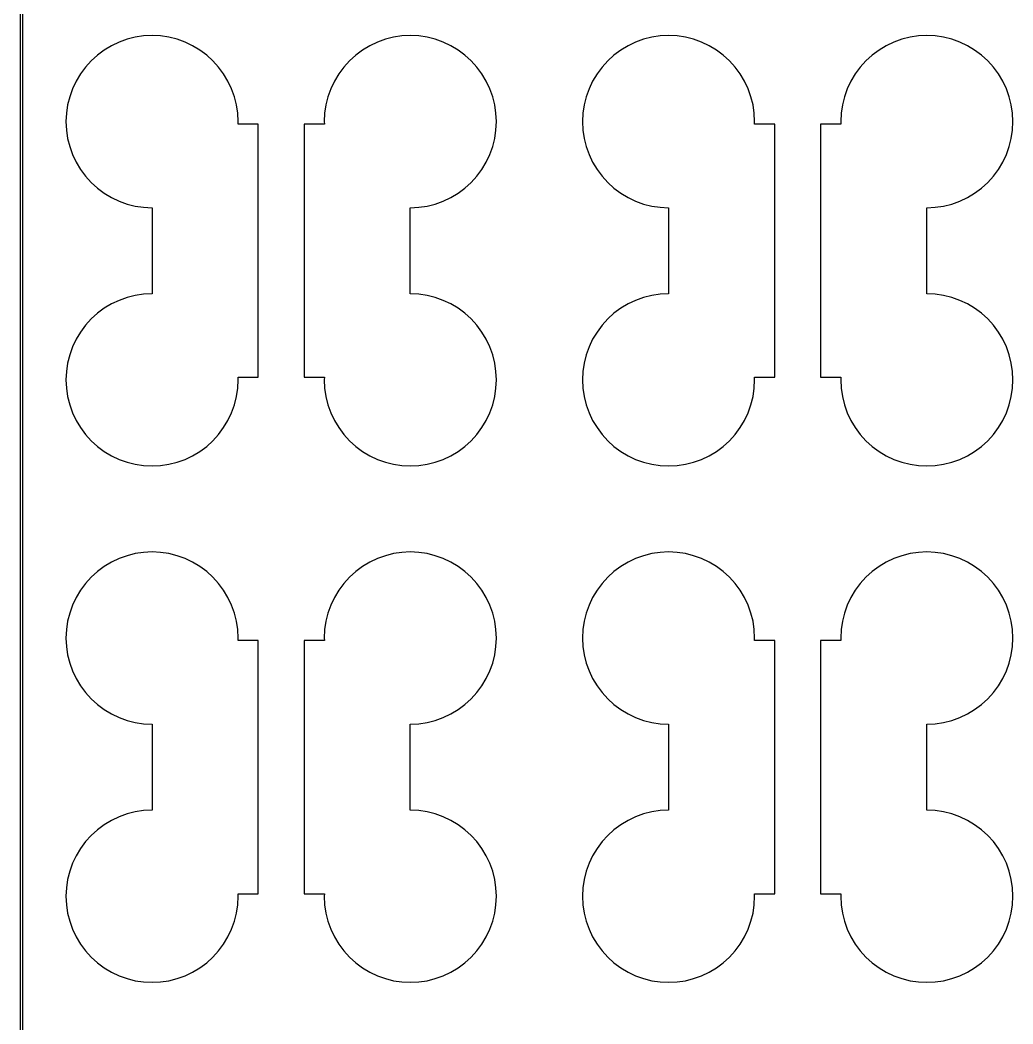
# Model space of a CAD drawing. Extents: x 0 to 72, y 0 to 108.
# Drawn here: x -0.05 to 17.25, y 81.03 to 98.52 of the extents above; entities that cross this region are included whole.
import ezdxf

# ---------------------------------------------------------------- set-up
doc = ezdxf.new("R2010")
doc.units = 0

msp = doc.modelspace()

# ---------------------------------------------------------------- linework, layer by layer
for p, q in [((-0.04999, 108.05), (-0.04999, -0.04999)), ((0, 0), (0, 108)), ((1.81458, 98.1854), (1.67598, 98.1358)), ((1.95737, 98.2212), (1.81458, 98.1854)), ((2.10298, 98.2428), (1.95737, 98.2212)), ((2.25, 98.25), (2.10298, 98.2428)), ((2.39703, 98.2428), (2.25, 98.25)), ((2.54265, 98.2212), (2.39703, 98.2428)), ((2.68544, 98.1854), (2.54265, 98.2212)), ((2.82404, 98.1358), (2.68544, 98.1854)), ((6.31456, 98.1854), (6.17596, 98.1358)), ((6.45735, 98.2212), (6.31456, 98.1854)), ((6.60297, 98.2428), (6.45735, 98.2212)), ((6.75, 98.25), (6.60297, 98.2428)), ((6.89702, 98.2428), (6.75, 98.25)), ((7.04263, 98.2212), (6.89702, 98.2428)), ((7.18542, 98.1854), (7.04263, 98.2212)), ((7.32402, 98.1358), (7.18542, 98.1854)), ((10.8146, 98.1854), (10.676, 98.1358)), ((10.9574, 98.2212), (10.8146, 98.1854)), ((11.103, 98.2428), (10.9574, 98.2212)), ((11.25, 98.25), (11.103, 98.2428)), ((11.397, 98.2428), (11.25, 98.25)), ((11.5426, 98.2212), (11.397, 98.2428)), ((11.6854, 98.1854), (11.5426, 98.2212)), ((11.824, 98.1358), (11.6854, 98.1854)), ((15.3146, 98.1854), (15.176, 98.1358)), ((15.4574, 98.2212), (15.3146, 98.1854)), ((15.603, 98.2428), (15.4574, 98.2212)), ((15.75, 98.25), (15.603, 98.2428)), ((15.897, 98.2428), (15.75, 98.25)), ((16.0426, 98.2212), (15.897, 98.2428)), ((16.1854, 98.1854), (16.0426, 98.2212)), ((16.324, 98.1358), (16.1854, 98.1854)), ((1.41666, 97.9972), (1.29842, 97.9095)), ((1.54291, 98.0729), (1.41666, 97.9972)), ((1.67598, 98.1358), (1.54291, 98.0729)), ((2.95711, 98.0729), (2.82404, 98.1358)), ((3.08336, 97.9972), (2.95711, 98.0729)), ((3.2016, 97.9095), (3.08336, 97.9972)), ((5.91664, 97.9972), (5.7984, 97.9095)), ((6.04289, 98.0729), (5.91664, 97.9972)), ((6.17596, 98.1358), (6.04289, 98.0729)), ((7.45709, 98.0729), (7.32402, 98.1358)), ((7.58334, 97.9972), (7.45709, 98.0729)), ((7.70158, 97.9095), (7.58334, 97.9972)), ((10.4167, 97.9972), (10.2984, 97.9095)), ((10.5429, 98.0729), (10.4167, 97.9972)), ((10.676, 98.1358), (10.5429, 98.0729)), ((11.9571, 98.0729), (11.824, 98.1358)), ((12.0834, 97.9972), (11.9571, 98.0729)), ((12.2016, 97.9095), (12.0834, 97.9972)), ((14.9166, 97.9972), (14.7984, 97.9095)), ((15.0429, 98.0729), (14.9166, 97.9972)), ((15.176, 98.1358), (15.0429, 98.0729)), ((16.4571, 98.0729), (16.324, 98.1358)), ((16.5833, 97.9972), (16.4571, 98.0729)), ((16.7016, 97.9095), (16.5833, 97.9972)), ((1.18935, 97.8107), (1.09048, 97.7016)), ((1.29842, 97.9095), (1.18935, 97.8107)), ((3.31067, 97.8107), (3.2016, 97.9095)), ((3.40953, 97.7016), (3.31067, 97.8107)), ((5.68933, 97.8107), (5.59047, 97.7016)), ((5.7984, 97.9095), (5.68933, 97.8107)), ((7.81065, 97.8107), (7.70158, 97.9095)), ((7.90952, 97.7016), (7.81065, 97.8107)), ((10.1893, 97.8107), (10.0905, 97.7016)), ((10.2984, 97.9095), (10.1893, 97.8107)), ((12.3107, 97.8107), (12.2016, 97.9095)), ((12.4095, 97.7016), (12.3107, 97.8107)), ((14.6893, 97.8107), (14.5905, 97.7016)), ((14.7984, 97.9095), (14.6893, 97.8107)), ((16.8107, 97.8107), (16.7016, 97.9095)), ((16.9095, 97.7016), (16.8107, 97.8107)), ((1.09048, 97.7016), (1.00281, 97.5833)), ((3.49721, 97.5833), (3.40953, 97.7016)), ((5.59047, 97.7016), (5.50279, 97.5833)), ((7.99719, 97.5833), (7.90952, 97.7016)), ((10.0905, 97.7016), (10.0028, 97.5833)), ((12.4972, 97.5833), (12.4095, 97.7016)), ((14.5905, 97.7016), (14.5028, 97.5833)), ((16.9972, 97.5833), (16.9095, 97.7016)), ((0.92712, 97.4571), (0.86418, 97.324)), ((1.00281, 97.5833), (0.92712, 97.4571)), ((3.57289, 97.4571), (3.49721, 97.5833)), ((3.63583, 97.324), (3.57289, 97.4571)), ((5.42711, 97.4571), (5.36417, 97.324)), ((5.50279, 97.5833), (5.42711, 97.4571)), ((8.07288, 97.4571), (7.99719, 97.5833)), ((8.13582, 97.324), (8.07288, 97.4571)), ((9.92712, 97.4571), (9.86418, 97.324)), ((10.0028, 97.5833), (9.92712, 97.4571)), ((12.5729, 97.4571), (12.4972, 97.5833)), ((12.6358, 97.324), (12.5729, 97.4571)), ((14.4271, 97.4571), (14.3642, 97.324)), ((14.5028, 97.5833), (14.4271, 97.4571)), ((17.0729, 97.4571), (16.9972, 97.5833)), ((17.1358, 97.324), (17.0729, 97.4571)), ((0.86418, 97.324), (0.81459, 97.1854)), ((3.68542, 97.1854), (3.63583, 97.324)), ((5.36417, 97.324), (5.31458, 97.1854)), ((8.18541, 97.1854), (8.13582, 97.324)), ((9.86418, 97.324), (9.81459, 97.1854)), ((12.6854, 97.1854), (12.6358, 97.324)), ((14.3642, 97.324), (14.3146, 97.1854)), ((17.1854, 97.1854), (17.1358, 97.324)), ((0.81459, 97.1854), (0.77882, 97.0426)), ((3.72119, 97.0426), (3.68542, 97.1854)), ((5.31458, 97.1854), (5.27881, 97.0426)), ((8.22118, 97.0426), (8.18541, 97.1854)), ((9.81459, 97.1854), (9.77882, 97.0426)), ((12.7212, 97.0426), (12.6854, 97.1854)), ((14.3146, 97.1854), (14.2788, 97.0426)), ((17.2212, 97.0426), (17.1854, 97.1854)), ((0.77882, 97.0426), (0.75723, 96.897)), ((3.74278, 96.897), (3.72119, 97.0426)), ((5.27881, 97.0426), (5.25722, 96.897)), ((8.24277, 96.897), (8.22118, 97.0426)), ((9.77882, 97.0426), (9.75723, 96.897)), ((12.7428, 96.897), (12.7212, 97.0426)), ((14.2788, 97.0426), (14.2572, 96.897)), ((17.2428, 96.897), (17.2212, 97.0426)), ((0.75723, 96.897), (0.75, 96.75)), ((0.75, 96.75), (0.75723, 96.603)), ((3.75, 96.75), (3.74278, 96.897)), ((3.74779, 96.705), (3.75, 96.75)), ((5.25722, 96.897), (5.25, 96.75)), ((5.25, 96.75), (5.25221, 96.705)), ((8.25, 96.75), (8.24277, 96.897)), ((8.24277, 96.603), (8.25, 96.75)), ((9.75723, 96.897), (9.75, 96.75)), ((9.75, 96.75), (9.75723, 96.603)), ((12.75, 96.75), (12.7428, 96.897)), ((12.7478, 96.705), (12.75, 96.75)), ((14.2572, 96.897), (14.25, 96.75)), ((14.25, 96.75), (14.2522, 96.705)), ((17.25, 96.75), (17.2428, 96.897)), ((17.2428, 96.603), (17.25, 96.75)), ((0.75723, 96.603), (0.77882, 96.4574)), ((4.10001, 96.705), (3.74779, 96.705)), ((4.10001, 92.295), (4.10001, 96.705)), ((5.25221, 96.705), (4.89999, 96.705)), ((4.89999, 96.705), (4.89999, 92.295)), ((8.22118, 96.4574), (8.24277, 96.603)), ((9.75723, 96.603), (9.77882, 96.4574)), ((13.1, 96.705), (12.7478, 96.705)), ((13.1, 92.295), (13.1, 96.705)), ((14.2522, 96.705), (13.9, 96.705)), ((13.9, 96.705), (13.9, 92.295)), ((17.2212, 96.4574), (17.2428, 96.603)), ((0.77882, 96.4574), (0.81459, 96.3146)), ((8.18541, 96.3146), (8.22118, 96.4574)), ((9.77882, 96.4574), (9.81459, 96.3146)), ((17.1854, 96.3146), (17.2212, 96.4574)), ((0.81459, 96.3146), (0.86418, 96.176)), ((8.13582, 96.176), (8.18541, 96.3146)), ((9.81459, 96.3146), (9.86418, 96.176)), ((17.1358, 96.176), (17.1854, 96.3146)), ((0.86418, 96.176), (0.92712, 96.0429)), ((8.07288, 96.0429), (8.13582, 96.176)), ((9.86418, 96.176), (9.92712, 96.0429)), ((17.0729, 96.0429), (17.1358, 96.176)), ((0.92712, 96.0429), (1.00281, 95.9166)), ((1.00281, 95.9166), (1.09048, 95.7984)), ((7.90952, 95.7984), (7.99719, 95.9166)), ((7.99719, 95.9166), (8.07288, 96.0429)), ((9.92712, 96.0429), (10.0028, 95.9166)), ((10.0028, 95.9166), (10.0905, 95.7984)), ((16.9095, 95.7984), (16.9972, 95.9166)), ((16.9972, 95.9166), (17.0729, 96.0429)), ((1.09048, 95.7984), (1.18935, 95.6893)), ((7.81065, 95.6893), (7.90952, 95.7984)), ((10.0905, 95.7984), (10.1893, 95.6893)), ((16.8107, 95.6893), (16.9095, 95.7984)), ((1.18935, 95.6893), (1.29842, 95.5905)), ((1.29842, 95.5905), (1.41666, 95.5028)), ((7.58334, 95.5028), (7.70158, 95.5905)), ((7.70158, 95.5905), (7.81065, 95.6893)), ((10.1893, 95.6893), (10.2984, 95.5905)), ((10.2984, 95.5905), (10.4167, 95.5028)), ((16.5833, 95.5028), (16.7016, 95.5905)), ((16.7016, 95.5905), (16.8107, 95.6893)), ((1.41666, 95.5028), (1.54291, 95.4271)), ((1.54291, 95.4271), (1.67598, 95.3642)), ((1.67598, 95.3642), (1.81458, 95.3146)), ((7.18542, 95.3146), (7.32402, 95.3642)), ((7.32402, 95.3642), (7.45709, 95.4271)), ((7.45709, 95.4271), (7.58334, 95.5028)), ((10.4167, 95.5028), (10.5429, 95.4271)), ((10.5429, 95.4271), (10.676, 95.3642)), ((10.676, 95.3642), (10.8146, 95.3146)), ((16.1854, 95.3146), (16.324, 95.3642)), ((16.324, 95.3642), (16.4571, 95.4271)), ((16.4571, 95.4271), (16.5833, 95.5028)), ((1.81458, 95.3146), (1.95737, 95.2788)), ((1.95737, 95.2788), (2.10298, 95.2572)), ((2.10298, 95.2572), (2.25, 95.25)), ((2.25, 95.25), (2.25, 93.75)), ((6.75, 95.25), (6.89702, 95.2572)), ((6.75, 93.75), (6.75, 95.25)), ((6.89702, 95.2572), (7.04263, 95.2788)), ((7.04263, 95.2788), (7.18542, 95.3146)), ((10.8146, 95.3146), (10.9574, 95.2788)), ((10.9574, 95.2788), (11.103, 95.2572)), ((11.103, 95.2572), (11.25, 95.25)), ((11.25, 95.25), (11.25, 93.75)), ((15.75, 95.25), (15.897, 95.2572)), ((15.75, 93.75), (15.75, 95.25)), ((15.897, 95.2572), (16.0426, 95.2788)), ((16.0426, 95.2788), (16.1854, 95.3146)), ((1.67598, 93.6358), (1.54291, 93.5729)), ((1.81458, 93.6854), (1.67598, 93.6358)), ((1.95737, 93.7212), (1.81458, 93.6854)), ((2.10298, 93.7428), (1.95737, 93.7212)), ((2.25, 93.75), (2.10298, 93.7428)), ((6.89702, 93.7428), (6.75, 93.75)), ((7.04263, 93.7212), (6.89702, 93.7428)), ((7.18542, 93.6854), (7.04263, 93.7212)), ((7.32402, 93.6358), (7.18542, 93.6854)), ((7.45709, 93.5729), (7.32402, 93.6358)), ((10.676, 93.6358), (10.5429, 93.5729)), ((10.8146, 93.6854), (10.676, 93.6358)), ((10.9574, 93.7212), (10.8146, 93.6854)), ((11.103, 93.7428), (10.9574, 93.7212)), ((11.25, 93.75), (11.103, 93.7428)), ((15.897, 93.7428), (15.75, 93.75)), ((16.0426, 93.7212), (15.897, 93.7428)), ((16.1854, 93.6854), (16.0426, 93.7212)), ((16.324, 93.6358), (16.1854, 93.6854)), ((16.4571, 93.5729), (16.324, 93.6358)), ((1.41666, 93.4972), (1.29842, 93.4095)), ((1.54291, 93.5729), (1.41666, 93.4972)), ((7.58334, 93.4972), (7.45709, 93.5729)), ((7.70158, 93.4095), (7.58334, 93.4972)), ((10.4167, 93.4972), (10.2984, 93.4095)), ((10.5429, 93.5729), (10.4167, 93.4972)), ((16.5833, 93.4972), (16.4571, 93.5729)), ((16.7016, 93.4095), (16.5833, 93.4972)), ((1.18935, 93.3107), (1.09048, 93.2016)), ((1.29842, 93.4095), (1.18935, 93.3107)), ((7.81065, 93.3107), (7.70158, 93.4095)), ((7.90952, 93.2016), (7.81065, 93.3107)), ((10.1893, 93.3107), (10.0905, 93.2016)), ((10.2984, 93.4095), (10.1893, 93.3107)), ((16.8107, 93.3107), (16.7016, 93.4095)), ((16.9095, 93.2016), (16.8107, 93.3107)), ((1.00281, 93.0834), (0.92712, 92.9571)), ((1.09048, 93.2016), (1.00281, 93.0834)), ((7.99719, 93.0834), (7.90952, 93.2016)), ((8.07288, 92.9571), (7.99719, 93.0834)), ((10.0028, 93.0834), (9.92712, 92.9571)), ((10.0905, 93.2016), (10.0028, 93.0834)), ((16.9972, 93.0834), (16.9095, 93.2016)), ((17.0729, 92.9571), (16.9972, 93.0834)), ((0.92712, 92.9571), (0.86418, 92.824)), ((8.13582, 92.824), (8.07288, 92.9571)), ((9.92712, 92.9571), (9.86418, 92.824)), ((17.1358, 92.824), (17.0729, 92.9571)), ((0.86418, 92.824), (0.81459, 92.6854)), ((8.18541, 92.6854), (8.13582, 92.824)), ((9.86418, 92.824), (9.81459, 92.6854)), ((17.1854, 92.6854), (17.1358, 92.824)), ((0.81459, 92.6854), (0.77882, 92.5426)), ((8.22118, 92.5426), (8.18541, 92.6854)), ((9.81459, 92.6854), (9.77882, 92.5426)), ((17.2212, 92.5426), (17.1854, 92.6854)), ((0.75723, 92.397), (0.75, 92.25)), ((0.77882, 92.5426), (0.75723, 92.397)), ((8.24277, 92.397), (8.22118, 92.5426)), ((8.25, 92.25), (8.24277, 92.397)), ((9.75723, 92.397), (9.75, 92.25)), ((9.77882, 92.5426), (9.75723, 92.397)), ((17.2428, 92.397), (17.2212, 92.5426)), ((17.25, 92.25), (17.2428, 92.397)), ((0.75, 92.25), (0.75723, 92.103)), ((3.74278, 92.103), (3.75, 92.25)), ((3.75, 92.25), (3.74779, 92.295)), ((3.74779, 92.295), (4.10001, 92.295)), ((4.89999, 92.295), (5.25221, 92.295)), ((5.25221, 92.295), (5.25, 92.25)), ((5.25, 92.25), (5.25722, 92.103)), ((8.24277, 92.103), (8.25, 92.25)), ((9.75, 92.25), (9.75723, 92.103)), ((12.7428, 92.103), (12.75, 92.25)), ((12.75, 92.25), (12.7478, 92.295)), ((12.7478, 92.295), (13.1, 92.295)), ((13.9, 92.295), (14.2522, 92.295)), ((14.2522, 92.295), (14.25, 92.25)), ((14.25, 92.25), (14.2572, 92.103)), ((17.2428, 92.103), (17.25, 92.25)), ((0.75723, 92.103), (0.77882, 91.9574)), ((3.72119, 91.9574), (3.74278, 92.103)), ((5.25722, 92.103), (5.27881, 91.9574)), ((8.22118, 91.9574), (8.24277, 92.103)), ((9.75723, 92.103), (9.77882, 91.9574)), ((12.7212, 91.9574), (12.7428, 92.103)), ((14.2572, 92.103), (14.2788, 91.9574)), ((17.2212, 91.9574), (17.2428, 92.103)), ((0.77882, 91.9574), (0.81459, 91.8146)), ((3.68542, 91.8146), (3.72119, 91.9574)), ((5.27881, 91.9574), (5.31458, 91.8146)), ((8.18541, 91.8146), (8.22118, 91.9574)), ((9.77882, 91.9574), (9.81459, 91.8146)), ((12.6854, 91.8146), (12.7212, 91.9574)), ((14.2788, 91.9574), (14.3146, 91.8146)), ((17.1854, 91.8146), (17.2212, 91.9574)), ((0.81459, 91.8146), (0.86418, 91.676)), ((0.86418, 91.676), (0.92712, 91.5429)), ((3.57289, 91.5429), (3.63583, 91.676)), ((3.63583, 91.676), (3.68542, 91.8146)), ((5.31458, 91.8146), (5.36417, 91.676)), ((5.36417, 91.676), (5.42711, 91.5429)), ((8.07288, 91.5429), (8.13582, 91.676)), ((8.13582, 91.676), (8.18541, 91.8146)), ((9.81459, 91.8146), (9.86418, 91.676)), ((9.86418, 91.676), (9.92712, 91.5429)), ((12.5729, 91.5429), (12.6358, 91.676)), ((12.6358, 91.676), (12.6854, 91.8146)), ((14.3146, 91.8146), (14.3642, 91.676)), ((14.3642, 91.676), (14.4271, 91.5429)), ((17.0729, 91.5429), (17.1358, 91.676)), ((17.1358, 91.676), (17.1854, 91.8146)), ((0.92712, 91.5429), (1.00281, 91.4167)), ((3.49721, 91.4167), (3.57289, 91.5429)), ((5.42711, 91.5429), (5.50279, 91.4167)), ((7.99719, 91.4167), (8.07288, 91.5429)), ((9.92712, 91.5429), (10.0028, 91.4167)), ((12.4972, 91.4167), (12.5729, 91.5429)), ((14.4271, 91.5429), (14.5028, 91.4167)), ((16.9972, 91.4167), (17.0729, 91.5429)), ((1.00281, 91.4167), (1.09048, 91.2984)), ((3.40953, 91.2984), (3.49721, 91.4167)), ((5.50279, 91.4167), (5.59047, 91.2984)), ((7.90952, 91.2984), (7.99719, 91.4167)), ((10.0028, 91.4167), (10.0905, 91.2984)), ((12.4095, 91.2984), (12.4972, 91.4167)), ((14.5028, 91.4167), (14.5905, 91.2984)), ((16.9095, 91.2984), (16.9972, 91.4167)), ((1.09048, 91.2984), (1.18935, 91.1893)), ((1.18935, 91.1893), (1.29842, 91.0905)), ((3.2016, 91.0905), (3.31067, 91.1893)), ((3.31067, 91.1893), (3.40953, 91.2984)), ((5.59047, 91.2984), (5.68933, 91.1893)), ((5.68933, 91.1893), (5.7984, 91.0905)), ((7.70158, 91.0905), (7.81065, 91.1893)), ((7.81065, 91.1893), (7.90952, 91.2984)), ((10.0905, 91.2984), (10.1893, 91.1893)), ((10.1893, 91.1893), (10.2984, 91.0905)), ((12.2016, 91.0905), (12.3107, 91.1893)), ((12.3107, 91.1893), (12.4095, 91.2984)), ((14.5905, 91.2984), (14.6893, 91.1893)), ((14.6893, 91.1893), (14.7984, 91.0905)), ((16.7016, 91.0905), (16.8107, 91.1893)), ((16.8107, 91.1893), (16.9095, 91.2984)), ((1.29842, 91.0905), (1.41666, 91.0028)), ((1.41666, 91.0028), (1.54291, 90.9271)), ((2.95711, 90.9271), (3.08336, 91.0028)), ((3.08336, 91.0028), (3.2016, 91.0905)), ((5.7984, 91.0905), (5.91664, 91.0028)), ((5.91664, 91.0028), (6.04289, 90.9271)), ((7.45709, 90.9271), (7.58334, 91.0028)), ((7.58334, 91.0028), (7.70158, 91.0905)), ((10.2984, 91.0905), (10.4167, 91.0028)), ((10.4167, 91.0028), (10.5429, 90.9271)), ((11.9571, 90.9271), (12.0834, 91.0028)), ((12.0834, 91.0028), (12.2016, 91.0905)), ((14.7984, 91.0905), (14.9166, 91.0028)), ((14.9166, 91.0028), (15.0429, 90.9271)), ((16.4571, 90.9271), (16.5833, 91.0028)), ((16.5833, 91.0028), (16.7016, 91.0905)), ((1.54291, 90.9271), (1.67598, 90.8642)), ((1.67598, 90.8642), (1.81458, 90.8146)), ((1.81458, 90.8146), (1.95737, 90.7788)), ((2.54265, 90.7788), (2.68544, 90.8146)), ((2.68544, 90.8146), (2.82404, 90.8642)), ((2.82404, 90.8642), (2.95711, 90.9271)), ((6.04289, 90.9271), (6.17596, 90.8642)), ((6.17596, 90.8642), (6.31456, 90.8146)), ((6.31456, 90.8146), (6.45735, 90.7788)), ((7.04263, 90.7788), (7.18542, 90.8146)), ((7.18542, 90.8146), (7.32402, 90.8642)), ((7.32402, 90.8642), (7.45709, 90.9271)), ((10.5429, 90.9271), (10.676, 90.8642)), ((10.676, 90.8642), (10.8146, 90.8146)), ((10.8146, 90.8146), (10.9574, 90.7788)), ((11.5426, 90.7788), (11.6854, 90.8146)), ((11.6854, 90.8146), (11.824, 90.8642)), ((11.824, 90.8642), (11.9571, 90.9271)), ((15.0429, 90.9271), (15.176, 90.8642)), ((15.176, 90.8642), (15.3146, 90.8146)), ((15.3146, 90.8146), (15.4574, 90.7788)), ((16.0426, 90.7788), (16.1854, 90.8146)), ((16.1854, 90.8146), (16.324, 90.8642)), ((16.324, 90.8642), (16.4571, 90.9271)), ((1.95737, 90.7788), (2.10298, 90.7572)), ((2.10298, 90.7572), (2.25, 90.75)), ((2.25, 90.75), (2.39703, 90.7572)), ((2.39703, 90.7572), (2.54265, 90.7788)), ((6.45735, 90.7788), (6.60297, 90.7572)), ((6.60297, 90.7572), (6.75, 90.75)), ((6.75, 90.75), (6.89702, 90.7572)), ((6.89702, 90.7572), (7.04263, 90.7788)), ((10.9574, 90.7788), (11.103, 90.7572)), ((11.103, 90.7572), (11.25, 90.75)), ((11.25, 90.75), (11.397, 90.7572)), ((11.397, 90.7572), (11.5426, 90.7788)), ((15.4574, 90.7788), (15.603, 90.7572)), ((15.603, 90.7572), (15.75, 90.75)), ((15.75, 90.75), (15.897, 90.7572)), ((15.897, 90.7572), (16.0426, 90.7788)), ((2.10298, 89.2428), (1.95737, 89.2212)), ((2.25, 89.25), (2.10298, 89.2428)), ((2.39703, 89.2428), (2.25, 89.25)), ((2.54265, 89.2212), (2.39703, 89.2428)), ((6.60297, 89.2428), (6.45735, 89.2212)), ((6.75, 89.25), (6.60297, 89.2428)), ((6.89702, 89.2428), (6.75, 89.25)), ((7.04263, 89.2212), (6.89702, 89.2428)), ((11.103, 89.2428), (10.9574, 89.2212)), ((11.25, 89.25), (11.103, 89.2428)), ((11.397, 89.2428), (11.25, 89.25)), ((11.5426, 89.2212), (11.397, 89.2428)), ((15.603, 89.2428), (15.4574, 89.2212)), ((15.75, 89.25), (15.603, 89.2428)), ((15.897, 89.2428), (15.75, 89.25)), ((16.0426, 89.2212), (15.897, 89.2428)), ((1.54291, 89.0729), (1.41666, 88.9972)), ((1.67598, 89.1358), (1.54291, 89.0729)), ((1.81458, 89.1854), (1.67598, 89.1358)), ((1.95737, 89.2212), (1.81458, 89.1854)), ((2.68544, 89.1854), (2.54265, 89.2212)), ((2.82404, 89.1358), (2.68544, 89.1854)), ((2.95711, 89.0729), (2.82404, 89.1358)), ((3.08336, 88.9972), (2.95711, 89.0729)), ((6.04289, 89.0729), (5.91664, 88.9972)), ((6.17596, 89.1358), (6.04289, 89.0729)), ((6.31456, 89.1854), (6.17596, 89.1358)), ((6.45735, 89.2212), (6.31456, 89.1854)), ((7.18542, 89.1854), (7.04263, 89.2212)), ((7.32402, 89.1358), (7.18542, 89.1854)), ((7.45709, 89.0729), (7.32402, 89.1358)), ((7.58334, 88.9972), (7.45709, 89.0729)), ((10.5429, 89.0729), (10.4167, 88.9972)), ((10.676, 89.1358), (10.5429, 89.0729)), ((10.8146, 89.1854), (10.676, 89.1358)), ((10.9574, 89.2212), (10.8146, 89.1854)), ((11.6854, 89.1854), (11.5426, 89.2212)), ((11.824, 89.1358), (11.6854, 89.1854)), ((11.9571, 89.0729), (11.824, 89.1358)), ((12.0834, 88.9972), (11.9571, 89.0729)), ((15.0429, 89.0729), (14.9166, 88.9972)), ((15.176, 89.1358), (15.0429, 89.0729)), ((15.3146, 89.1854), (15.176, 89.1358)), ((15.4574, 89.2212), (15.3146, 89.1854)), ((16.1854, 89.1854), (16.0426, 89.2212)), ((16.324, 89.1358), (16.1854, 89.1854)), ((16.4571, 89.0729), (16.324, 89.1358)), ((16.5833, 88.9972), (16.4571, 89.0729)), ((1.29842, 88.9095), (1.18935, 88.8107)), ((1.41666, 88.9972), (1.29842, 88.9095)), ((3.2016, 88.9095), (3.08336, 88.9972)), ((3.31067, 88.8107), (3.2016, 88.9095)), ((5.7984, 88.9095), (5.68933, 88.8107)), ((5.91664, 88.9972), (5.7984, 88.9095)), ((7.70158, 88.9095), (7.58334, 88.9972)), ((7.81065, 88.8107), (7.70158, 88.9095)), ((10.2984, 88.9095), (10.1893, 88.8107)), ((10.4167, 88.9972), (10.2984, 88.9095)), ((12.2016, 88.9095), (12.0834, 88.9972)), ((12.3107, 88.8107), (12.2016, 88.9095)), ((14.7984, 88.9095), (14.6893, 88.8107)), ((14.9166, 88.9972), (14.7984, 88.9095)), ((16.7016, 88.9095), (16.5833, 88.9972)), ((16.8107, 88.8107), (16.7016, 88.9095)), ((1.09048, 88.7016), (1.00281, 88.5833)), ((1.18935, 88.8107), (1.09048, 88.7016)), ((3.40953, 88.7016), (3.31067, 88.8107)), ((3.49721, 88.5833), (3.40953, 88.7016)), ((5.59047, 88.7016), (5.50279, 88.5833)), ((5.68933, 88.8107), (5.59047, 88.7016)), ((7.90952, 88.7016), (7.81065, 88.8107)), ((7.99719, 88.5833), (7.90952, 88.7016)), ((10.0905, 88.7016), (10.0028, 88.5833)), ((10.1893, 88.8107), (10.0905, 88.7016)), ((12.4095, 88.7016), (12.3107, 88.8107)), ((12.4972, 88.5833), (12.4095, 88.7016)), ((14.5905, 88.7016), (14.5028, 88.5833)), ((14.6893, 88.8107), (14.5905, 88.7016)), ((16.9095, 88.7016), (16.8107, 88.8107)), ((16.9972, 88.5833), (16.9095, 88.7016)), ((1.00281, 88.5833), (0.92712, 88.4571)), ((3.57289, 88.4571), (3.49721, 88.5833)), ((5.50279, 88.5833), (5.42711, 88.4571)), ((8.07288, 88.4571), (7.99719, 88.5833)), ((10.0028, 88.5833), (9.92712, 88.4571)), ((12.5729, 88.4571), (12.4972, 88.5833)), ((14.5028, 88.5833), (14.4271, 88.4571)), ((17.0729, 88.4571), (16.9972, 88.5833)), ((0.92712, 88.4571), (0.86418, 88.324)), ((3.63583, 88.324), (3.57289, 88.4571)), ((5.42711, 88.4571), (5.36417, 88.324)), ((8.13582, 88.324), (8.07288, 88.4571)), ((9.92712, 88.4571), (9.86418, 88.324)), ((12.6358, 88.324), (12.5729, 88.4571)), ((14.4271, 88.4571), (14.3642, 88.324)), ((17.1358, 88.324), (17.0729, 88.4571)), ((0.81459, 88.1854), (0.77882, 88.0426)), ((0.86418, 88.324), (0.81459, 88.1854)), ((3.68542, 88.1854), (3.63583, 88.324)), ((3.72119, 88.0426), (3.68542, 88.1854)), ((5.31458, 88.1854), (5.27881, 88.0426)), ((5.36417, 88.324), (5.31458, 88.1854)), ((8.18541, 88.1854), (8.13582, 88.324)), ((8.22118, 88.0426), (8.18541, 88.1854)), ((9.81459, 88.1854), (9.77882, 88.0426)), ((9.86418, 88.324), (9.81459, 88.1854)), ((12.6854, 88.1854), (12.6358, 88.324)), ((12.7212, 88.0426), (12.6854, 88.1854)), ((14.3146, 88.1854), (14.2788, 88.0426)), ((14.3642, 88.324), (14.3146, 88.1854)), ((17.1854, 88.1854), (17.1358, 88.324)), ((17.2212, 88.0426), (17.1854, 88.1854)), ((0.77882, 88.0426), (0.75723, 87.897)), ((3.74278, 87.897), (3.72119, 88.0426)), ((5.27881, 88.0426), (5.25722, 87.897)), ((8.24277, 87.897), (8.22118, 88.0426)), ((9.77882, 88.0426), (9.75723, 87.897)), ((12.7428, 87.897), (12.7212, 88.0426)), ((14.2788, 88.0426), (14.2572, 87.897)), ((17.2428, 87.897), (17.2212, 88.0426)), ((0.75723, 87.897), (0.75, 87.75)), ((3.75, 87.75), (3.74278, 87.897)), ((5.25722, 87.897), (5.25, 87.75)), ((8.25, 87.75), (8.24277, 87.897)), ((9.75723, 87.897), (9.75, 87.75)), ((12.75, 87.75), (12.7428, 87.897)), ((14.2572, 87.897), (14.25, 87.75)), ((17.25, 87.75), (17.2428, 87.897)), ((0.75, 87.75), (0.75723, 87.603)), ((3.74779, 87.705), (3.75, 87.75)), ((4.10001, 87.705), (3.74779, 87.705)), ((4.10001, 83.295), (4.10001, 87.705)), ((5.25221, 87.705), (4.89999, 87.705)), ((4.89999, 87.705), (4.89999, 83.295)), ((5.25, 87.75), (5.25221, 87.705)), ((8.24277, 87.603), (8.25, 87.75)), ((9.75, 87.75), (9.75723, 87.603)), ((12.7478, 87.705), (12.75, 87.75)), ((13.1, 87.705), (12.7478, 87.705)), ((13.1, 83.295), (13.1, 87.705)), ((14.2522, 87.705), (13.9, 87.705)), ((13.9, 87.705), (13.9, 83.295)), ((14.25, 87.75), (14.2522, 87.705)), ((17.2428, 87.603), (17.25, 87.75)), ((0.75723, 87.603), (0.77882, 87.4574)), ((8.22118, 87.4574), (8.24277, 87.603)), ((9.75723, 87.603), (9.77882, 87.4574)), ((17.2212, 87.4574), (17.2428, 87.603)), ((0.77882, 87.4574), (0.81459, 87.3146)), ((0.81459, 87.3146), (0.86418, 87.176)), ((8.13582, 87.176), (8.18541, 87.3146)), ((8.18541, 87.3146), (8.22118, 87.4574)), ((9.77882, 87.4574), (9.81459, 87.3146)), ((9.81459, 87.3146), (9.86418, 87.176)), ((17.1358, 87.176), (17.1854, 87.3146)), ((17.1854, 87.3146), (17.2212, 87.4574)), ((0.86418, 87.176), (0.92712, 87.0429)), ((8.07288, 87.0429), (8.13582, 87.176)), ((9.86418, 87.176), (9.92712, 87.0429)), ((17.0729, 87.0429), (17.1358, 87.176)), ((0.92712, 87.0429), (1.00281, 86.9166)), ((7.99719, 86.9166), (8.07288, 87.0429)), ((9.92712, 87.0429), (10.0028, 86.9166)), ((16.9972, 86.9166), (17.0729, 87.0429)), ((1.00281, 86.9166), (1.09048, 86.7984)), ((1.09048, 86.7984), (1.18935, 86.6893)), ((7.81065, 86.6893), (7.90952, 86.7984)), ((7.90952, 86.7984), (7.99719, 86.9166)), ((10.0028, 86.9166), (10.0905, 86.7984)), ((10.0905, 86.7984), (10.1893, 86.6893)), ((16.8107, 86.6893), (16.9095, 86.7984)), ((16.9095, 86.7984), (16.9972, 86.9166)), ((1.18935, 86.6893), (1.29842, 86.5905)), ((7.70158, 86.5905), (7.81065, 86.6893)), ((10.1893, 86.6893), (10.2984, 86.5905)), ((16.7016, 86.5905), (16.8107, 86.6893)), ((1.29842, 86.5905), (1.41666, 86.5028)), ((1.41666, 86.5028), (1.54291, 86.4271)), ((1.54291, 86.4271), (1.67598, 86.3642)), ((7.32402, 86.3642), (7.45709, 86.4271)), ((7.45709, 86.4271), (7.58334, 86.5028)), ((7.58334, 86.5028), (7.70158, 86.5905)), ((10.2984, 86.5905), (10.4167, 86.5028)), ((10.4167, 86.5028), (10.5429, 86.4271)), ((10.5429, 86.4271), (10.676, 86.3642)), ((16.324, 86.3642), (16.4571, 86.4271)), ((16.4571, 86.4271), (16.5833, 86.5028)), ((16.5833, 86.5028), (16.7016, 86.5905)), ((1.67598, 86.3642), (1.81458, 86.3146)), ((1.81458, 86.3146), (1.95737, 86.2788)), ((1.95737, 86.2788), (2.10298, 86.2572)), ((2.10298, 86.2572), (2.25, 86.25)), ((6.75, 86.25), (6.89702, 86.2572)), ((6.89702, 86.2572), (7.04263, 86.2788)), ((7.04263, 86.2788), (7.18542, 86.3146)), ((7.18542, 86.3146), (7.32402, 86.3642)), ((10.676, 86.3642), (10.8146, 86.3146)), ((10.8146, 86.3146), (10.9574, 86.2788)), ((10.9574, 86.2788), (11.103, 86.2572)), ((11.103, 86.2572), (11.25, 86.25)), ((15.75, 86.25), (15.897, 86.2572)), ((15.897, 86.2572), (16.0426, 86.2788)), ((16.0426, 86.2788), (16.1854, 86.3146)), ((16.1854, 86.3146), (16.324, 86.3642)), ((2.25, 86.25), (2.25, 84.75)), ((6.75, 84.75), (6.75, 86.25)), ((11.25, 86.25), (11.25, 84.75)), ((15.75, 84.75), (15.75, 86.25)), ((1.81458, 84.6854), (1.67598, 84.6358)), ((1.95737, 84.7212), (1.81458, 84.6854)), ((2.10298, 84.7428), (1.95737, 84.7212)), ((2.25, 84.75), (2.10298, 84.7428)), ((6.89702, 84.7428), (6.75, 84.75)), ((7.04263, 84.7212), (6.89702, 84.7428)), ((7.18542, 84.6854), (7.04263, 84.7212)), ((7.32402, 84.6358), (7.18542, 84.6854)), ((10.8146, 84.6854), (10.676, 84.6358)), ((10.9574, 84.7212), (10.8146, 84.6854)), ((11.103, 84.7428), (10.9574, 84.7212)), ((11.25, 84.75), (11.103, 84.7428)), ((15.897, 84.7428), (15.75, 84.75)), ((16.0426, 84.7212), (15.897, 84.7428)), ((16.1854, 84.6854), (16.0426, 84.7212)), ((16.324, 84.6358), (16.1854, 84.6854)), ((1.54291, 84.5729), (1.41666, 84.4972)), ((1.67598, 84.6358), (1.54291, 84.5729)), ((7.45709, 84.5729), (7.32402, 84.6358)), ((7.58334, 84.4972), (7.45709, 84.5729)), ((10.5429, 84.5729), (10.4167, 84.4972)), ((10.676, 84.6358), (10.5429, 84.5729)), ((16.4571, 84.5729), (16.324, 84.6358)), ((16.5833, 84.4972), (16.4571, 84.5729)), ((1.29842, 84.4095), (1.18935, 84.3107)), ((1.41666, 84.4972), (1.29842, 84.4095)), ((7.70158, 84.4095), (7.58334, 84.4972)), ((7.81065, 84.3107), (7.70158, 84.4095)), ((10.2984, 84.4095), (10.1893, 84.3107)), ((10.4167, 84.4972), (10.2984, 84.4095)), ((16.7016, 84.4095), (16.5833, 84.4972)), ((16.8107, 84.3107), (16.7016, 84.4095)), ((1.09048, 84.2016), (1.00281, 84.0834)), ((1.18935, 84.3107), (1.09048, 84.2016)), ((7.90952, 84.2016), (7.81065, 84.3107)), ((7.99719, 84.0834), (7.90952, 84.2016)), ((10.0905, 84.2016), (10.0028, 84.0834)), ((10.1893, 84.3107), (10.0905, 84.2016)), ((16.9095, 84.2016), (16.8107, 84.3107)), ((16.9972, 84.0834), (16.9095, 84.2016)), ((1.00281, 84.0834), (0.92712, 83.9571)), ((8.07288, 83.9571), (7.99719, 84.0834)), ((10.0028, 84.0834), (9.92712, 83.9571)), ((17.0729, 83.9571), (16.9972, 84.0834)), ((0.86418, 83.824), (0.81459, 83.6854)), ((0.92712, 83.9571), (0.86418, 83.824)), ((8.13582, 83.824), (8.07288, 83.9571)), ((8.18541, 83.6854), (8.13582, 83.824)), ((9.86418, 83.824), (9.81459, 83.6854)), ((9.92712, 83.9571), (9.86418, 83.824)), ((17.1358, 83.824), (17.0729, 83.9571)), ((17.1854, 83.6854), (17.1358, 83.824)), ((0.81459, 83.6854), (0.77882, 83.5426)), ((8.22118, 83.5426), (8.18541, 83.6854)), ((9.81459, 83.6854), (9.77882, 83.5426)), ((17.2212, 83.5426), (17.1854, 83.6854)), ((0.77882, 83.5426), (0.75723, 83.397)), ((8.24277, 83.397), (8.22118, 83.5426)), ((9.77882, 83.5426), (9.75723, 83.397)), ((17.2428, 83.397), (17.2212, 83.5426)), ((0.75723, 83.397), (0.75, 83.25)), ((3.75, 83.25), (3.74779, 83.295)), ((3.74779, 83.295), (4.10001, 83.295)), ((4.89999, 83.295), (5.25221, 83.295)), ((5.25221, 83.295), (5.25, 83.25)), ((8.25, 83.25), (8.24277, 83.397)), ((9.75723, 83.397), (9.75, 83.25)), ((12.75, 83.25), (12.7478, 83.295)), ((12.7478, 83.295), (13.1, 83.295)), ((13.9, 83.295), (14.2522, 83.295)), ((14.2522, 83.295), (14.25, 83.25)), ((17.25, 83.25), (17.2428, 83.397)), ((0.75, 83.25), (0.75723, 83.103)), ((0.75723, 83.103), (0.77882, 82.9574)), ((3.72119, 82.9574), (3.74278, 83.103)), ((3.74278, 83.103), (3.75, 83.25)), ((5.25, 83.25), (5.25722, 83.103)), ((5.25722, 83.103), (5.27881, 82.9574)), ((8.22118, 82.9574), (8.24277, 83.103)), ((8.24277, 83.103), (8.25, 83.25)), ((9.75, 83.25), (9.75723, 83.103)), ((9.75723, 83.103), (9.77882, 82.9574)), ((12.7212, 82.9574), (12.7428, 83.103)), ((12.7428, 83.103), (12.75, 83.25)), ((14.25, 83.25), (14.2572, 83.103)), ((14.2572, 83.103), (14.2788, 82.9574)), ((17.2212, 82.9574), (17.2428, 83.103)), ((17.2428, 83.103), (17.25, 83.25)), ((0.77882, 82.9574), (0.81459, 82.8146)), ((3.68542, 82.8146), (3.72119, 82.9574)), ((5.27881, 82.9574), (5.31458, 82.8146)), ((8.18541, 82.8146), (8.22118, 82.9574)), ((9.77882, 82.9574), (9.81459, 82.8146)), ((12.6854, 82.8146), (12.7212, 82.9574)), ((14.2788, 82.9574), (14.3146, 82.8146)), ((17.1854, 82.8146), (17.2212, 82.9574)), ((0.81459, 82.8146), (0.86418, 82.676)), ((3.63583, 82.676), (3.68542, 82.8146)), ((5.31458, 82.8146), (5.36417, 82.676)), ((8.13582, 82.676), (8.18541, 82.8146)), ((9.81459, 82.8146), (9.86418, 82.676)), ((12.6358, 82.676), (12.6854, 82.8146)), ((14.3146, 82.8146), (14.3642, 82.676)), ((17.1358, 82.676), (17.1854, 82.8146)), ((0.86418, 82.676), (0.92712, 82.5429)), ((3.57289, 82.5429), (3.63583, 82.676)), ((5.36417, 82.676), (5.42711, 82.5429)), ((8.07288, 82.5429), (8.13582, 82.676)), ((9.86418, 82.676), (9.92712, 82.5429)), ((12.5729, 82.5429), (12.6358, 82.676)), ((14.3642, 82.676), (14.4271, 82.5429)), ((17.0729, 82.5429), (17.1358, 82.676)), ((0.92712, 82.5429), (1.00281, 82.4167)), ((1.00281, 82.4167), (1.09048, 82.2984)), ((3.40953, 82.2984), (3.49721, 82.4167)), ((3.49721, 82.4167), (3.57289, 82.5429)), ((5.42711, 82.5429), (5.50279, 82.4167)), ((5.50279, 82.4167), (5.59047, 82.2984)), ((7.90952, 82.2984), (7.99719, 82.4167)), ((7.99719, 82.4167), (8.07288, 82.5429)), ((9.92712, 82.5429), (10.0028, 82.4167)), ((10.0028, 82.4167), (10.0905, 82.2984)), ((12.4095, 82.2984), (12.4972, 82.4167)), ((12.4972, 82.4167), (12.5729, 82.5429)), ((14.4271, 82.5429), (14.5028, 82.4167)), ((14.5028, 82.4167), (14.5905, 82.2984)), ((16.9095, 82.2984), (16.9972, 82.4167)), ((16.9972, 82.4167), (17.0729, 82.5429)), ((1.09048, 82.2984), (1.18935, 82.1893)), ((3.31067, 82.1893), (3.40953, 82.2984)), ((5.59047, 82.2984), (5.68933, 82.1893)), ((7.81065, 82.1893), (7.90952, 82.2984)), ((10.0905, 82.2984), (10.1893, 82.1893)), ((12.3107, 82.1893), (12.4095, 82.2984)), ((14.5905, 82.2984), (14.6893, 82.1893)), ((16.8107, 82.1893), (16.9095, 82.2984)), ((1.18935, 82.1893), (1.29842, 82.0905)), ((1.29842, 82.0905), (1.41666, 82.0028)), ((3.08336, 82.0028), (3.2016, 82.0905)), ((3.2016, 82.0905), (3.31067, 82.1893)), ((5.68933, 82.1893), (5.7984, 82.0905)), ((5.7984, 82.0905), (5.91664, 82.0028)), ((7.58334, 82.0028), (7.70158, 82.0905)), ((7.70158, 82.0905), (7.81065, 82.1893)), ((10.1893, 82.1893), (10.2984, 82.0905)), ((10.2984, 82.0905), (10.4167, 82.0028)), ((12.0834, 82.0028), (12.2016, 82.0905)), ((12.2016, 82.0905), (12.3107, 82.1893)), ((14.6893, 82.1893), (14.7984, 82.0905)), ((14.7984, 82.0905), (14.9166, 82.0028)), ((16.5833, 82.0028), (16.7016, 82.0905)), ((16.7016, 82.0905), (16.8107, 82.1893)), ((1.41666, 82.0028), (1.54291, 81.9271)), ((1.54291, 81.9271), (1.67598, 81.8642)), ((2.82404, 81.8642), (2.95711, 81.9271)), ((2.95711, 81.9271), (3.08336, 82.0028)), ((5.91664, 82.0028), (6.04289, 81.9271)), ((6.04289, 81.9271), (6.17596, 81.8642)), ((7.32402, 81.8642), (7.45709, 81.9271)), ((7.45709, 81.9271), (7.58334, 82.0028)), ((10.4167, 82.0028), (10.5429, 81.9271)), ((10.5429, 81.9271), (10.676, 81.8642)), ((11.824, 81.8642), (11.9571, 81.9271)), ((11.9571, 81.9271), (12.0834, 82.0028)), ((14.9166, 82.0028), (15.0429, 81.9271)), ((15.0429, 81.9271), (15.176, 81.8642)), ((16.324, 81.8642), (16.4571, 81.9271)), ((16.4571, 81.9271), (16.5833, 82.0028)), ((1.67598, 81.8642), (1.81458, 81.8146)), ((1.81458, 81.8146), (1.95737, 81.7788)), ((1.95737, 81.7788), (2.10298, 81.7572)), ((2.10298, 81.7572), (2.25, 81.75)), ((2.25, 81.75), (2.39703, 81.7572)), ((2.39703, 81.7572), (2.54265, 81.7788)), ((2.54265, 81.7788), (2.68544, 81.8146)), ((2.68544, 81.8146), (2.82404, 81.8642)), ((6.17596, 81.8642), (6.31456, 81.8146)), ((6.31456, 81.8146), (6.45735, 81.7788)), ((6.45735, 81.7788), (6.60297, 81.7572)), ((6.60297, 81.7572), (6.75, 81.75)), ((6.75, 81.75), (6.89702, 81.7572)), ((6.89702, 81.7572), (7.04263, 81.7788)), ((7.04263, 81.7788), (7.18542, 81.8146)), ((7.18542, 81.8146), (7.32402, 81.8642)), ((10.676, 81.8642), (10.8146, 81.8146)), ((10.8146, 81.8146), (10.9574, 81.7788)), ((10.9574, 81.7788), (11.103, 81.7572)), ((11.103, 81.7572), (11.25, 81.75)), ((11.25, 81.75), (11.397, 81.7572)), ((11.397, 81.7572), (11.5426, 81.7788)), ((11.5426, 81.7788), (11.6854, 81.8146)), ((11.6854, 81.8146), (11.824, 81.8642)), ((15.176, 81.8642), (15.3146, 81.8146)), ((15.3146, 81.8146), (15.4574, 81.7788)), ((15.4574, 81.7788), (15.603, 81.7572)), ((15.603, 81.7572), (15.75, 81.75)), ((15.75, 81.75), (15.897, 81.7572)), ((15.897, 81.7572), (16.0426, 81.7788)), ((16.0426, 81.7788), (16.1854, 81.8146)), ((16.1854, 81.8146), (16.324, 81.8642))]:
    msp.add_line(p, q)

doc.saveas('drawing.dxf')
